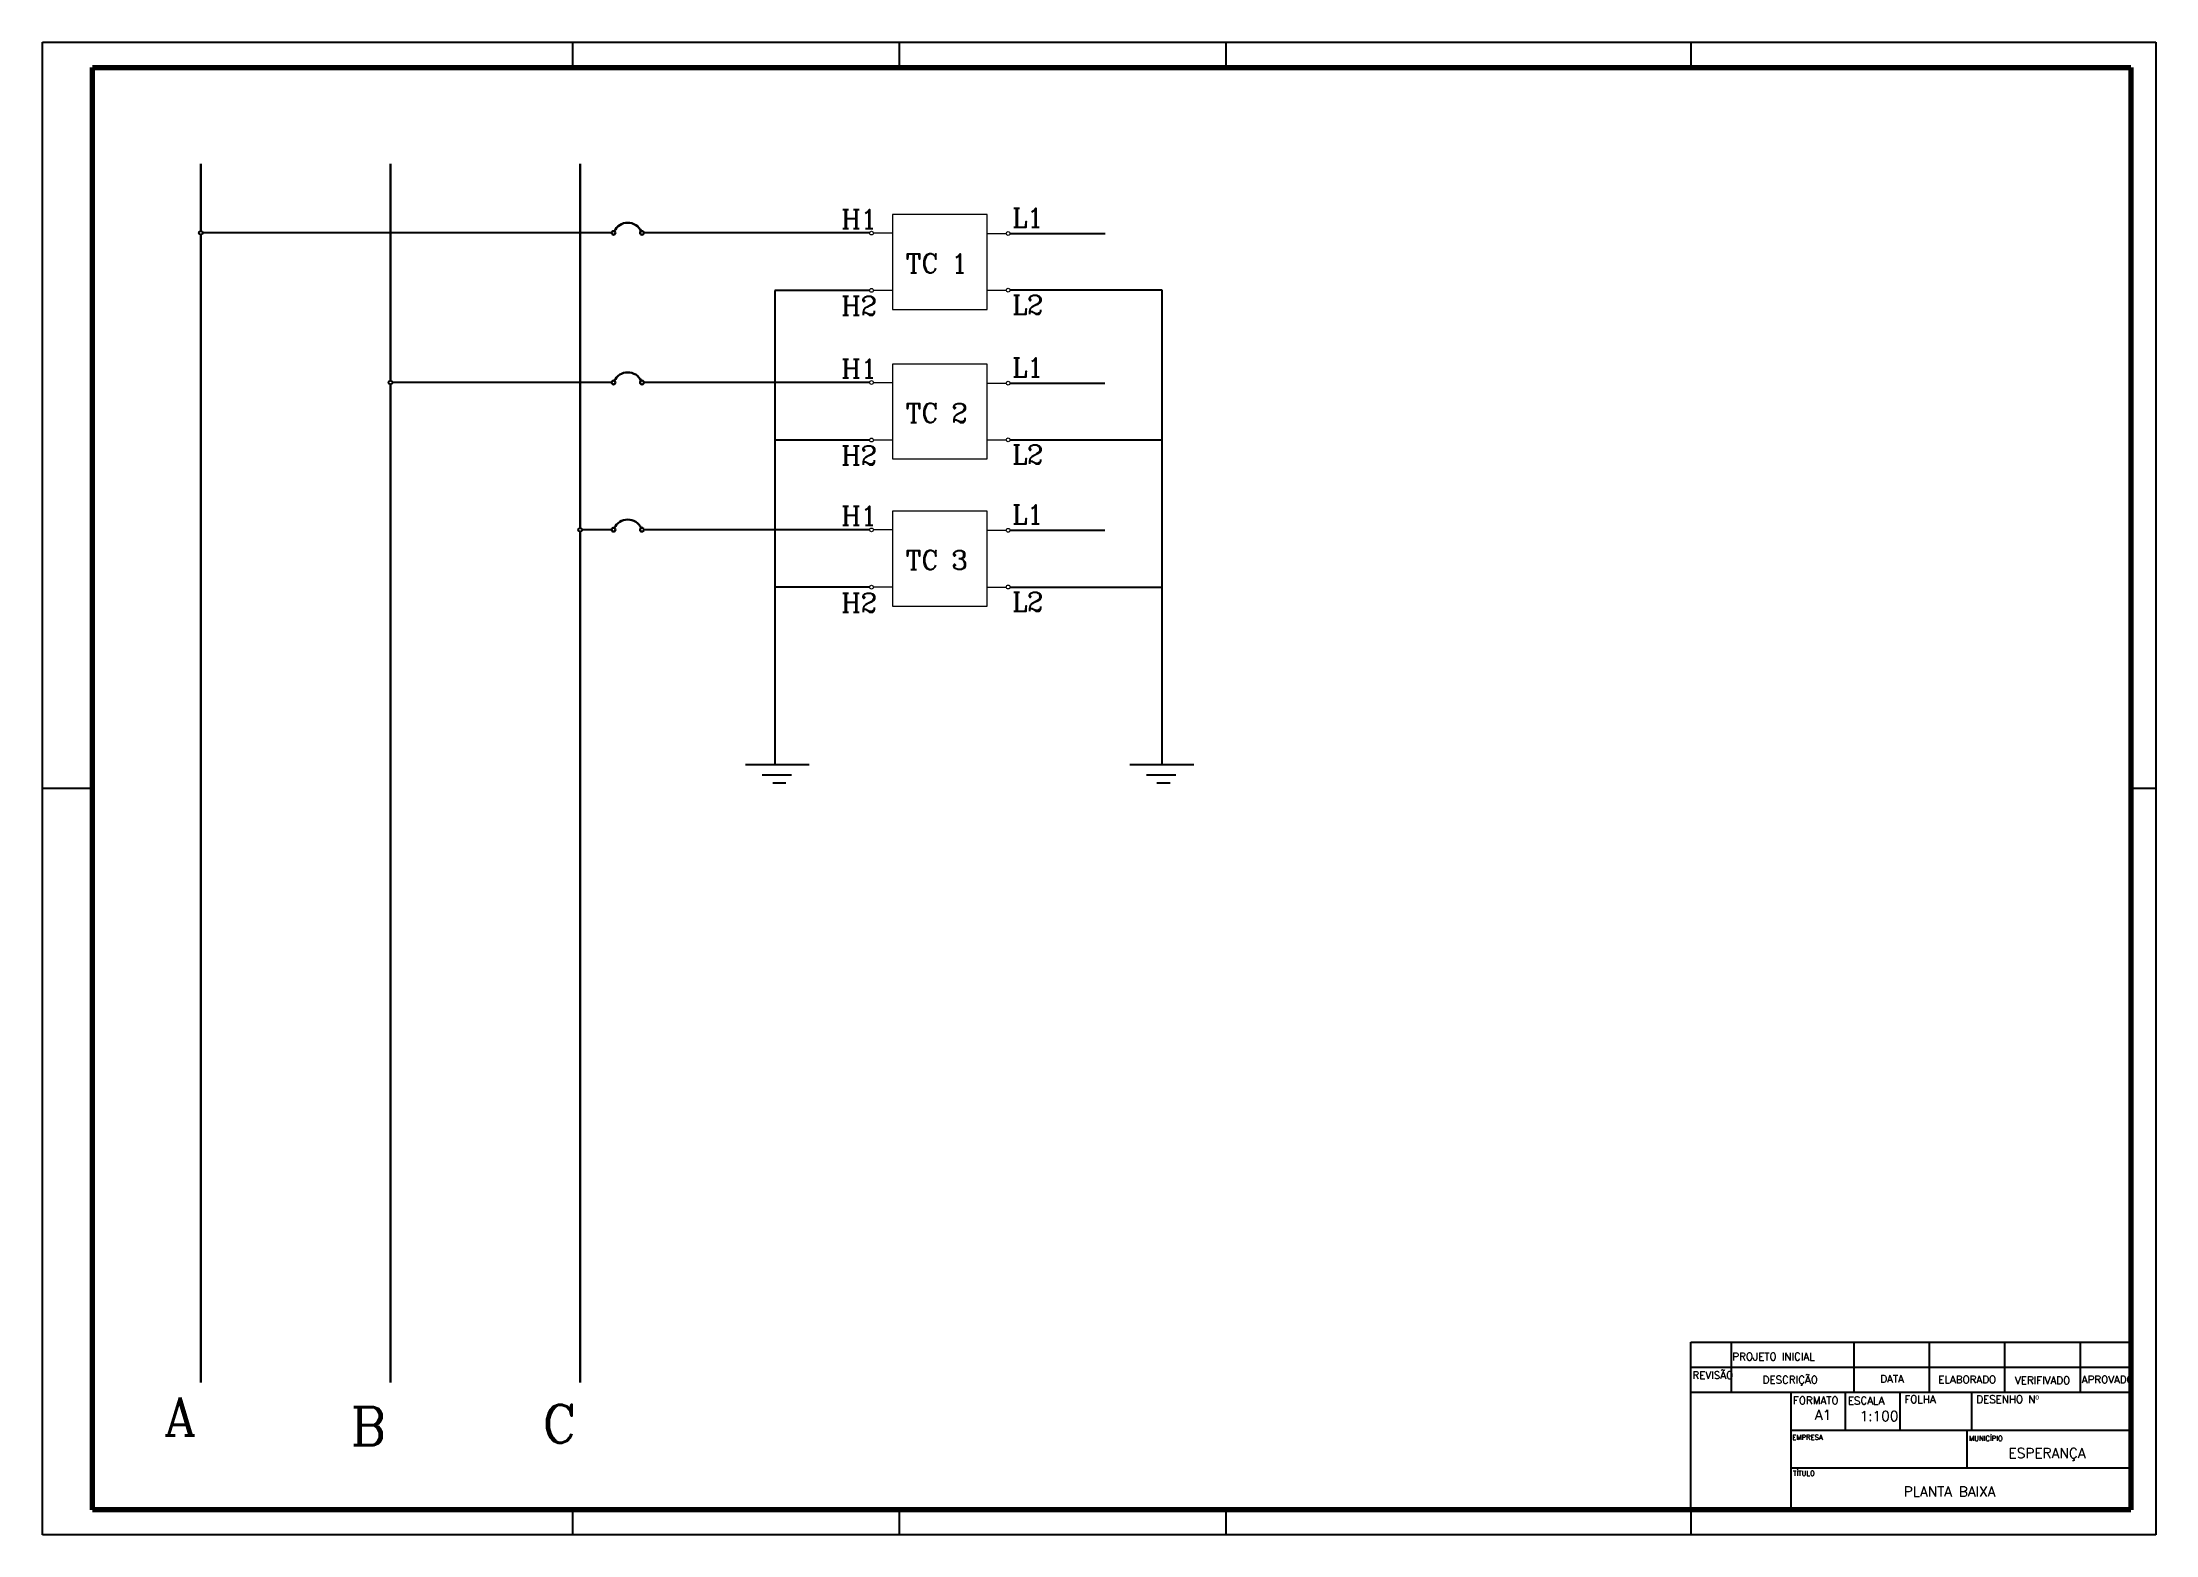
# Model space of a CAD drawing. Header units: metres. Extents: x 2732.9 to 2744, y 2728 to 2735.9.
import ezdxf

# ---------------------------------------------------------------- set-up
doc = ezdxf.new("R2010")
doc.units = ezdxf.units.M
doc.layers.add('ATERRAMENTO', color=3, linetype='Continuous')
doc.layers.add('CIRCUITO', color=5, linetype='Continuous')
doc.layers.add('RAMAL DE ENTRADA', color=250, linetype='Continuous', lineweight=30)
doc.layers.add('TC_TP', color=30, linetype='Continuous', lineweight=15)
doc.styles.get("Standard").update_dxf_attribs({"font": 'romanc.shx', "height": 0.1})

# ---------------------------------------------------------------- blocks, each defined once
blk = doc.blocks.new('TC')
at = {"layer": 'TC_TP'}
for p, q in [((-0.25, 0), (-0.25, -0.5)), ((0.25, 0), (-0.25, 0)), ((0.25, -0.5), (0.25, 0)), ((-0.25, -0.098), (-0.35, -0.098)), ((0.25, -0.1), (0.35, -0.1)), ((-0.25, -0.4), (-0.35, -0.4)), ((0.25, -0.399), (0.35, -0.399)), ((-0.25, -0.5), (0.25, -0.5))]:
    blk.add_line(p, q, dxfattribs=at)
for centre in [(-0.36, -0.098), (0.36, -0.1), (-0.36, -0.4), (0.36, -0.399)]:
    blk.add_circle(centre, 0.01, dxfattribs=at)
at = {"layer": 'TC_TP', "char_height": 0.1, "attachment_point": 1}
for s, width, insert in [('H1', 0.20822, (-0.52, 0.027)), ('L1', 0.20822, (0.382, 0.034)), ('TC 1', 0.51229, (-0.179, -0.207)), ('H2', 0.20822, (-0.52, -0.431)), ('L2', 0.20822, (0.382, -0.426))]:
    blk.add_mtext_dynamic_manual_height_columns(s, width=width, gutter_width=12.5, heights=[0], dxfattribs=dict(at, insert=insert))
blk = doc.blocks.new('CHAVE FUSIVEL')
at = {"layer": 'RAMAL DE ENTRADA'}
for centre in [(-0.075, -0.054), (0.075, -0.054)]:
    blk.add_circle(centre, 0.01, dxfattribs=at)
blk.add_arc((0, -0.079), 0.0787, 25.5088, 154.4912, dxfattribs=at)

msp = doc.modelspace()

# ---------------------------------------------------------------- linework, layer by layer
for p, q in [((2732.901, 2735.887), (2744.042, 2735.887)), ((2732.901, 2728.018), (2732.901, 2735.887)), ((2735.696, 2735.887), (2735.696, 2735.755)), ((2737.418, 2735.887), (2737.418, 2735.755)), ((2739.14, 2735.887), (2739.14, 2735.755)), ((2741.591, 2735.887), (2741.591, 2735.755)), ((2744.042, 2735.887), (2744.042, 2728.018)), ((2733.165, 2731.953), (2732.901, 2731.953)), ((2744.042, 2731.953), (2743.91, 2731.953)), ((2741.591, 2728.15), (2741.591, 2729.034)), ((2741.591, 2729.034), (2743.91, 2729.034)), ((2741.805, 2728.77), (2741.805, 2729.035)), ((2742.452, 2728.769), (2742.452, 2729.034)), ((2742.85, 2728.769), (2742.85, 2729.034)), ((2743.247, 2728.769), (2743.247, 2729.034)), ((2743.645, 2728.769), (2743.645, 2729.034)), ((2741.591, 2728.901), (2743.91, 2728.901)), ((2741.591, 2728.769), (2743.91, 2728.769)), ((2742.121, 2728.15), (2742.121, 2728.769)), ((2742.407, 2728.57), (2742.407, 2728.769)), ((2742.695, 2728.57), (2742.695, 2728.769)), ((2743.072, 2728.57), (2743.072, 2728.769)), ((2742.121, 2728.57), (2743.91, 2728.57)), ((2743.048, 2728.371), (2743.048, 2728.57)), ((2742.121, 2728.371), (2743.91, 2728.371)), ((2735.696, 2728.15), (2735.696, 2728.018)), ((2737.418, 2728.15), (2737.418, 2728.018)), ((2739.14, 2728.15), (2739.14, 2728.018)), ((2741.591, 2728.15), (2741.591, 2728.018)), ((2744.042, 2728.018), (2732.901, 2728.018))]:
    msp.add_line(p, q)
at = {"lineweight": 100}
for p, q in [((2733.165, 2735.755), (2743.91, 2735.755)), ((2733.165, 2728.15), (2733.165, 2735.755)), ((2743.91, 2735.755), (2743.91, 2728.15)), ((2743.91, 2728.15), (2733.165, 2728.15))]:
    msp.add_line(p, q, dxfattribs=at)
at = {"layer": 'ATERRAMENTO'}
for p, q in [((2737.262, 2734.579), (2736.762, 2734.579)), ((2736.762, 2734.579), (2736.762, 2732.079)), ((2738.002, 2734.581), (2738.802, 2734.581)), ((2738.802, 2734.581), (2738.802, 2732.081)), ((2737.262, 2733.79), (2736.762, 2733.79)), ((2738.002, 2733.791), (2738.802, 2733.791)), ((2737.262, 2733.014), (2736.762, 2733.014)), ((2738.002, 2733.015), (2738.802, 2733.015)), ((2736.607, 2732.079), (2736.944, 2732.079)), ((2736.695, 2732.025), (2736.85, 2732.025)), ((2738.634, 2732.079), (2738.971, 2732.079)), ((2738.721, 2732.025), (2738.876, 2732.025)), ((2736.751, 2731.982), (2736.821, 2731.982)), ((2738.777, 2731.982), (2738.847, 2731.982))]:
    msp.add_line(p, q, dxfattribs=at)
at = {"layer": 'CIRCUITO'}
for p, q in [((2735.902, 2734.882), (2733.746, 2734.882)), ((2737.262, 2734.882), (2736.071, 2734.882)), ((2738.002, 2734.879), (2738.503, 2734.879)), ((2735.902, 2734.093), (2734.746, 2734.093)), ((2737.262, 2734.093), (2736.072, 2734.093)), ((2738.002, 2734.09), (2738.502, 2734.09)), ((2735.902, 2733.316), (2735.746, 2733.316)), ((2737.262, 2733.316), (2736.071, 2733.316)), ((2738.002, 2733.314), (2738.502, 2733.314))]:
    msp.add_line(p, q, dxfattribs=at)
for centre in [(2733.736, 2734.882), (2734.736, 2734.093), (2735.736, 2733.316)]:
    msp.add_circle(centre, 0.01, dxfattribs=at)
at = {"layer": 'RAMAL DE ENTRADA'}
for p, q in [((2733.736, 2735.246), (2733.736, 2734.892)), ((2734.736, 2735.246), (2734.736, 2734.103)), ((2735.736, 2735.246), (2735.736, 2733.326)), ((2733.736, 2734.872), (2733.736, 2728.82)), ((2734.736, 2734.083), (2734.736, 2728.82)), ((2735.736, 2733.306), (2735.736, 2728.82))]:
    msp.add_line(p, q, dxfattribs=at)
at = {"layer": 'TC_TP'}
for p, q in [((2737.382, 2734.19), (2737.382, 2733.69)), ((2737.882, 2734.19), (2737.382, 2734.19)), ((2737.882, 2733.69), (2737.882, 2734.19)), ((2737.382, 2734.092), (2737.282, 2734.092)), ((2737.882, 2734.09), (2737.982, 2734.09)), ((2737.382, 2733.79), (2737.282, 2733.79)), ((2737.882, 2733.791), (2737.982, 2733.791)), ((2737.382, 2733.69), (2737.882, 2733.69)), ((2737.382, 2733.414), (2737.382, 2732.914)), ((2737.882, 2733.414), (2737.382, 2733.414)), ((2737.882, 2732.914), (2737.882, 2733.414)), ((2737.382, 2733.316), (2737.282, 2733.316)), ((2737.882, 2733.314), (2737.982, 2733.314)), ((2737.382, 2733.014), (2737.282, 2733.014)), ((2737.882, 2733.015), (2737.982, 2733.015)), ((2737.382, 2732.914), (2737.882, 2732.914))]:
    msp.add_line(p, q, dxfattribs=at)
for centre in [(2737.272, 2734.093), (2737.992, 2734.09), (2737.272, 2733.79), (2737.992, 2733.791), (2737.272, 2733.316), (2737.992, 2733.314), (2737.272, 2733.014), (2737.992, 2733.015)]:
    msp.add_circle(centre, 0.01, dxfattribs=at)

# ---------------------------------------------------------------- block references
at = {"layer": 'ATERRAMENTO'}
for name, p in [('CHAVE FUSIVEL', (2735.987, 2734.936)), ('TC', (2737.632, 2734.979)), ('CHAVE FUSIVEL', (2735.987, 2734.147)), ('CHAVE FUSIVEL', (2735.987, 2733.371))]:
    msp.add_blockref(name, p, dxfattribs=at)

# ---------------------------------------------------------------- texts
at = {"attachment_point": 1}
for s, width, gutter_width, insert, char_height in [('REVISÃO', 0.16452, 0.166, (2741.6, 2728.879), 0.0397), ('PROJETO INICIAL', 0.643, 0.166, (2741.81, 2728.977), 0.03974), ('DESCRIÇÃO', 0.45575, 0.166, (2741.97, 2728.855), 0.0397), ('DATA', 0.31267, 0.166, (2742.59, 2728.86), 0.0397), ('ELABORADO', 0.3304, 0.166, (2742.896, 2728.856), 0.0397), ('VERIFIVADO', 0.34603, 0.166, (2743.3, 2728.852), 0.0397), ('APROVADO', 0.25013, 0.166, (2743.652, 2728.856), 0.0397), ('FORMATO', 0.19872, 0.166, (2742.13, 2728.746), 0.0397), ('A1', 0.11932, 0.0662, (2742.245, 2728.676), 0.053), ('ESCALA', 0.1474, 0.0662, (2742.419, 2728.745), 0.0397), ('1:100', 0.12283, 0.166, (2742.481, 2728.67), 0.053), ('FOLHA', 0.15368, 0.166, (2742.717, 2728.752), 0.0397), ('DESENHO Nº', 0.53524, 0.166, (2743.096, 2728.752), 0.0397), ('EMPRESA', 0.47872, 0.166, (2742.126, 2728.545), 0.0265), ('MUNICÍPIO', 0.56822, 0.166, (2743.058, 2728.539), 0.0265), ('ESPERANÇA', 0.5173, 0.166, (2743.266, 2728.475), 0.053), ('TÍTULO', 0.55515, 0.166, (2742.13, 2728.355), 0.0265), ('PLANTA BAIXA', 1.1442, 0.166, (2742.713, 2728.272), 0.05299)]:
    msp.add_mtext_dynamic_manual_height_columns(s, width=width, gutter_width=gutter_width, heights=[0], dxfattribs=dict(at, insert=insert, char_height=char_height))
at = {"layer": 'RAMAL DE ENTRADA', "char_height": 0.2, "attachment_point": 1}
for s, width, insert in [('A', 0.5, (2733.541, 2728.741)), ('B', 0.23582, (2734.526, 2728.691)), ('C', 0.52284, (2735.537, 2728.703))]:
    msp.add_mtext_dynamic_manual_height_columns(s, width=width, gutter_width=12.5, heights=[0], dxfattribs=dict(at, insert=insert))
at = {"layer": 'TC_TP', "char_height": 0.1, "attachment_point": 1}
for s, width, insert in [('H1', 0.20822, (2737.112, 2734.217)), ('L1', 0.20822, (2738.014, 2734.224)), ('TC 2', 0.51229, (2737.453, 2733.983)), ('H2', 0.20822, (2737.112, 2733.76)), ('L2', 0.20822, (2738.014, 2733.764)), ('H1', 0.20822, (2737.112, 2733.441)), ('L1', 0.20822, (2738.014, 2733.448)), ('TC 3', 0.51229, (2737.453, 2733.207)), ('H2', 0.20822, (2737.112, 2732.983)), ('L2', 0.20822, (2738.014, 2732.988))]:
    msp.add_mtext_dynamic_manual_height_columns(s, width=width, gutter_width=12.5, heights=[0], dxfattribs=dict(at, insert=insert))

doc.saveas('drawing.dxf')
